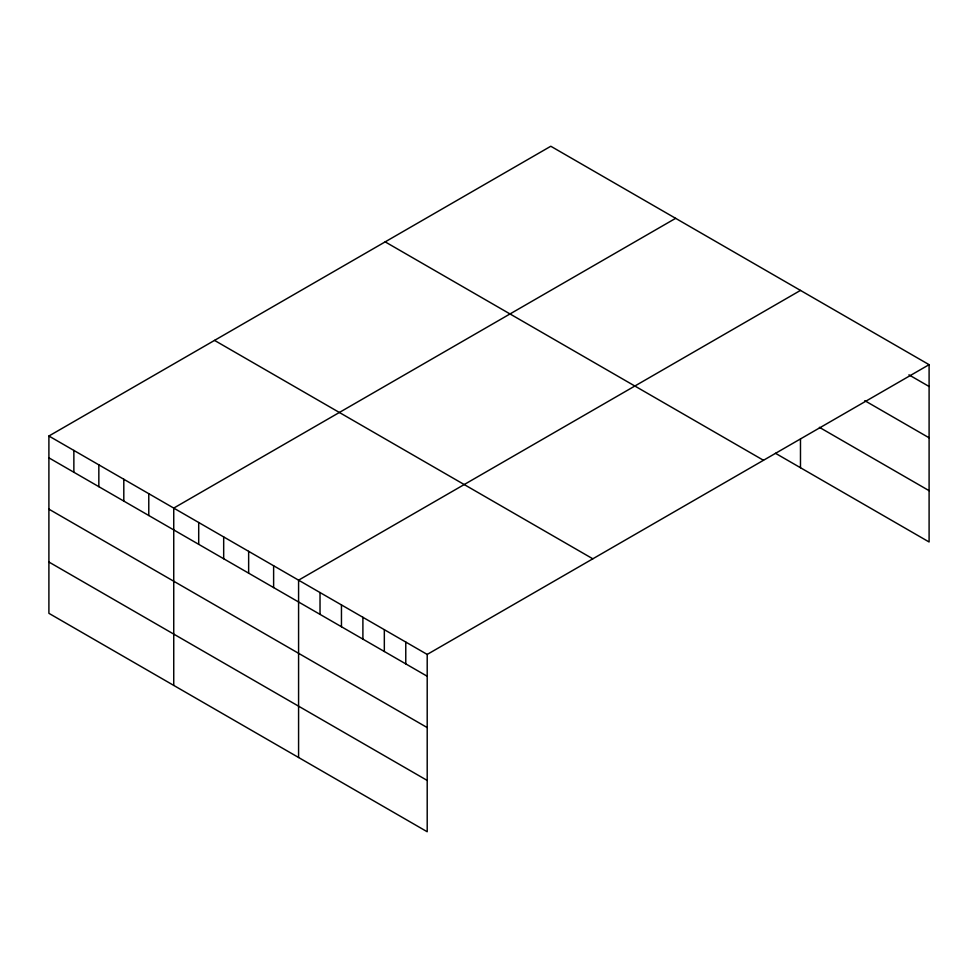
<?xml version="1.0" encoding="UTF-8"?>
<svg xmlns="http://www.w3.org/2000/svg" width="978" height="978" viewBox="0 0 978 978"><rect width="100%" height="100%" fill="white"/><g stroke="black" fill="none" stroke-linecap="round" stroke-linejoin="round"><path stroke-width="1.47" d="M48.9 436.017L427.203 654.429L427.203 831.752L48.9 613.328L48.9 436.017L550.797 146.248L929.1 364.672L929.1 541.983L775.505 453.303M675.639 218.326L173.742 508.095L173.742 685.407M800.481 290.405L298.583 580.174L298.583 757.485M427.203 654.429L929.1 364.672M908.929 374.843L929.1 386.493M864.784 400.674L929.1 437.802M819.393 427.325L929.1 490.675M385.173 241.872L763.476 460.283M214.524 340.393L592.827 558.805M48.9 457.838L427.203 676.25M48.9 509.147L427.203 727.571M48.9 562.02L427.203 780.432M800.481 439.049L800.481 467.716M405.772 642.057L405.772 663.879M384.33 629.673L384.33 651.495M362.899 617.301L362.899 639.123M341.456 604.93L341.456 626.751M320.026 592.546L320.026 614.367M273.62 565.761L273.62 587.582M248.644 551.335L248.644 573.157M223.681 536.922L223.681 558.744M198.705 522.509L198.705 544.33M148.778 493.682L148.778 515.504M123.803 479.269L123.803 501.091M98.839 464.843L98.839 486.665M73.863 450.43L73.863 472.252"/></g></svg>
